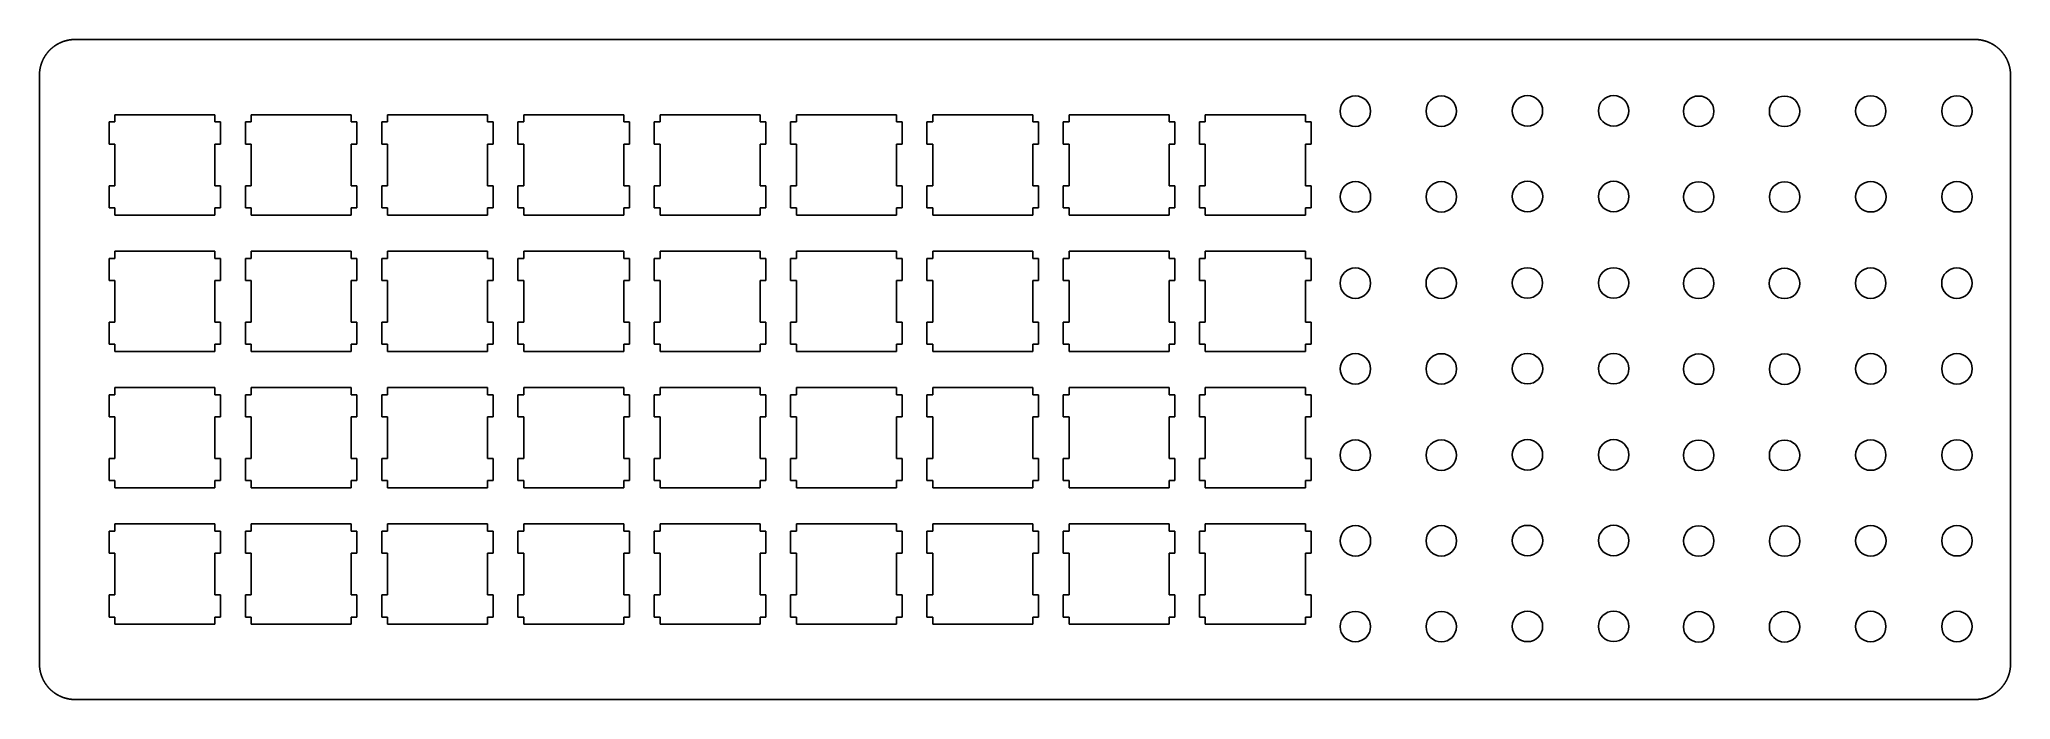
# Model space of a CAD drawing. Header units: millimetres. Extents: x 5 to 280, y -97 to -5.
import ezdxf

# ---------------------------------------------------------------- set-up
doc = ezdxf.new("R2010")
doc.units = ezdxf.units.MM
for name, color, linetype in [('Polyline', 7, 'CONTINUOUS'), ('Polyline001', 7, 'CONTINUOUS'), ('Polyline002', 7, 'CONTINUOUS'), ('Polyline003', 7, 'CONTINUOUS'), ('Polyline004', 7, 'CONTINUOUS'), ('Polyline005', 7, 'CONTINUOUS'), ('Polyline006', 7, 'CONTINUOUS'), ('Polyline007', 7, 'CONTINUOUS'), ('Polyline008', 7, 'CONTINUOUS'), ('Polyline009', 7, 'CONTINUOUS'), ('Polyline010', 7, 'CONTINUOUS'), ('Polyline011', 7, 'CONTINUOUS'), ('Polyline012', 7, 'CONTINUOUS'), ('Polyline013', 7, 'CONTINUOUS'), ('Polyline014', 7, 'CONTINUOUS'), ('Polyline015', 7, 'CONTINUOUS'), ('Polyline016', 7, 'CONTINUOUS'), ('Polyline017', 7, 'CONTINUOUS'), ('Polyline018', 7, 'CONTINUOUS'), ('Polyline019', 7, 'CONTINUOUS'), ('Polyline020', 7, 'CONTINUOUS'), ('Polyline021', 7, 'CONTINUOUS'), ('Polyline022', 7, 'CONTINUOUS'), ('Polyline023', 7, 'CONTINUOUS'), ('Polyline024', 7, 'CONTINUOUS'), ('Polyline025', 7, 'CONTINUOUS'), ('Polyline026', 7, 'CONTINUOUS'), ('Polyline027', 7, 'CONTINUOUS'), ('Polyline028', 7, 'CONTINUOUS'), ('Polyline029', 7, 'CONTINUOUS'), ('Polyline030', 7, 'CONTINUOUS'), ('Polyline031', 7, 'CONTINUOUS'), ('Polyline032', 7, 'CONTINUOUS'), ('Polyline033', 7, 'CONTINUOUS'), ('Polyline034', 7, 'CONTINUOUS'), ('Polyline035', 7, 'CONTINUOUS'), ('Polyline036', 7, 'CONTINUOUS'), ('Sketch', 7, 'CONTINUOUS')]:
    doc.layers.add(name, color=color, linetype=linetype)

msp = doc.modelspace()

# ---------------------------------------------------------------- linework, layer by layer
at = {"layer": 'Polyline'}
for points in [[(7.731, -5.545), (8.087, -5.381)], [(8.087, -5.381), (8.455, -5.245)], [(8.455, -5.245), (8.833, -5.139)], [(8.833, -5.139), (9.218, -5.062)], [(9.218, -5.062), (9.608, -5.016)], [(9.608, -5.016), (10.001, -5)], [(10.001, -5), (275.452, -5.001)], [(275.452, -5.001), (275.844, -5.016)], [(275.844, -5.016), (276.234, -5.062)], [(276.234, -5.062), (276.619, -5.139)], [(276.619, -5.139), (276.997, -5.245)], [(276.997, -5.245), (277.365, -5.381)], [(277.365, -5.381), (277.721, -5.545)], [(5.245, -8.455), (5.381, -8.087)], [(5.381, -8.087), (5.545, -7.731)], [(5.545, -7.731), (5.737, -7.388)], [(5.737, -7.388), (5.955, -7.062)], [(5.955, -7.062), (6.198, -6.753)], [(6.198, -6.753), (6.465, -6.465)], [(6.465, -6.465), (6.753, -6.198)], [(6.753, -6.198), (7.062, -5.955)], [(7.062, -5.955), (7.388, -5.737)], [(7.388, -5.737), (7.731, -5.545)], [(277.721, -5.545), (278.064, -5.737)], [(278.064, -5.737), (278.39, -5.955)], [(278.39, -5.955), (278.699, -6.198)], [(278.699, -6.198), (278.987, -6.465)], [(278.987, -6.465), (279.254, -6.753)], [(279.254, -6.753), (279.497, -7.062)], [(279.497, -7.062), (279.715, -7.388)], [(279.715, -7.388), (279.907, -7.731)], [(279.907, -7.731), (280.071, -8.087)], [(280.071, -8.087), (280.207, -8.455)], [(5, -92.201), (5.001, -10.001)], [(5.001, -10.001), (5.016, -9.608)], [(5.016, -9.608), (5.062, -9.218)], [(5.062, -9.218), (5.139, -8.833)], [(5.139, -8.833), (5.245, -8.455)], [(280.207, -8.455), (280.313, -8.833)], [(280.313, -8.833), (280.39, -9.218)], [(280.39, -9.218), (280.436, -9.608)], [(280.436, -9.608), (280.451, -10.001)], [(280.451, -10.001), (280.452, -92.202)], [(5.016, -92.594), (5, -92.201)], [(5.062, -92.984), (5.016, -92.594)], [(5.139, -93.369), (5.062, -92.984)], [(5.245, -93.747), (5.139, -93.369)], [(280.313, -93.369), (280.207, -93.747)], [(280.39, -92.984), (280.313, -93.369)], [(280.436, -92.594), (280.39, -92.984)], [(280.452, -92.202), (280.436, -92.594)], [(5.381, -94.115), (5.245, -93.747)], [(5.545, -94.471), (5.381, -94.115)], [(5.737, -94.814), (5.545, -94.471)], [(5.955, -95.14), (5.737, -94.814)], [(6.198, -95.449), (5.955, -95.14)], [(6.465, -95.737), (6.198, -95.449)], [(6.753, -96.004), (6.465, -95.737)], [(7.062, -96.247), (6.753, -96.004)], [(7.388, -96.465), (7.062, -96.247)], [(278.39, -96.247), (278.064, -96.465)], [(278.699, -96.004), (278.39, -96.247)], [(278.987, -95.737), (278.699, -96.004)], [(279.254, -95.449), (278.987, -95.737)], [(279.497, -95.14), (279.254, -95.449)], [(279.715, -94.814), (279.497, -95.14)], [(279.907, -94.471), (279.715, -94.814)], [(280.071, -94.115), (279.907, -94.471)], [(280.207, -93.747), (280.071, -94.115)], [(7.731, -96.657), (7.388, -96.465)], [(8.087, -96.821), (7.731, -96.657)], [(8.455, -96.957), (8.087, -96.821)], [(8.833, -97.063), (8.455, -96.957)], [(9.218, -97.14), (8.833, -97.063)], [(9.608, -97.186), (9.218, -97.14)], [(10.001, -97.202), (9.608, -97.186)], [(275.452, -97.202), (10.001, -97.202)], [(275.844, -97.186), (275.452, -97.202)], [(276.234, -97.14), (275.844, -97.186)], [(276.619, -97.063), (276.234, -97.14)], [(276.997, -96.957), (276.619, -97.063)], [(277.365, -96.821), (276.997, -96.957)], [(277.721, -96.657), (277.365, -96.821)], [(278.064, -96.465), (277.721, -96.657)]]:
    msp.add_open_spline(points, degree=1, dxfattribs=at)
at = {"layer": 'Polyline001'}
for points in [[(15.525, -73.676), (14.725, -73.676)], [(14.725, -73.676), (14.725, -76.775)], [(15.525, -72.676), (15.525, -73.676)], [(29.526, -72.676), (15.525, -72.676)], [(29.526, -73.676), (29.526, -72.676)], [(30.326, -73.676), (29.526, -73.676)], [(30.326, -76.775), (30.326, -73.676)], [(14.725, -76.775), (15.525, -76.775)], [(15.525, -76.775), (15.525, -82.576)], [(29.526, -82.576), (29.526, -76.775)], [(29.526, -76.775), (30.326, -76.775)], [(15.525, -82.576), (14.725, -82.576)], [(14.725, -82.576), (14.725, -85.676)], [(30.326, -82.576), (29.526, -82.576)], [(30.326, -85.676), (30.326, -82.576)], [(14.725, -85.676), (15.525, -85.676)], [(15.525, -85.676), (15.525, -86.676)], [(15.525, -86.676), (29.526, -86.676)], [(29.526, -86.676), (29.526, -85.676)], [(29.526, -85.676), (30.326, -85.676)]]:
    msp.add_open_spline(points, degree=1, dxfattribs=at)
at = {"layer": 'Polyline002'}
for points in [[(34.576, -73.676), (33.776, -73.676)], [(33.776, -73.676), (33.776, -76.775)], [(34.576, -72.676), (34.576, -73.676)], [(48.576, -72.676), (34.576, -72.676)], [(48.576, -73.676), (48.576, -72.676)], [(49.376, -73.676), (48.576, -73.676)], [(49.376, -76.775), (49.376, -73.676)], [(33.776, -76.775), (34.576, -76.775)], [(34.576, -76.775), (34.576, -82.576)], [(48.576, -82.576), (48.576, -76.775)], [(48.576, -76.775), (49.376, -76.775)], [(34.576, -82.576), (33.776, -82.576)], [(33.776, -82.576), (33.776, -85.676)], [(49.376, -82.576), (48.576, -82.576)], [(49.376, -85.676), (49.376, -82.576)], [(33.776, -85.676), (34.576, -85.676)], [(34.576, -85.676), (34.576, -86.676)], [(34.576, -86.676), (48.576, -86.676)], [(48.576, -86.676), (48.576, -85.676)], [(48.576, -85.676), (49.376, -85.676)]]:
    msp.add_open_spline(points, degree=1, dxfattribs=at)
at = {"layer": 'Polyline003'}
for points in [[(53.626, -73.676), (52.826, -73.676)], [(52.826, -73.676), (52.826, -76.775)], [(53.626, -72.676), (53.626, -73.676)], [(67.626, -72.676), (53.626, -72.676)], [(67.626, -73.676), (67.626, -72.676)], [(68.426, -73.676), (67.626, -73.676)], [(68.426, -76.775), (68.426, -73.676)], [(52.826, -76.775), (53.626, -76.775)], [(53.626, -76.775), (53.626, -82.576)], [(67.626, -82.576), (67.626, -76.775)], [(67.626, -76.775), (68.426, -76.775)], [(53.626, -82.576), (52.826, -82.576)], [(52.826, -82.576), (52.826, -85.676)], [(68.426, -82.576), (67.626, -82.576)], [(68.426, -85.676), (68.426, -82.576)], [(52.826, -85.676), (53.626, -85.676)], [(53.626, -85.676), (53.626, -86.676)], [(53.626, -86.676), (67.626, -86.676)], [(67.626, -86.676), (67.626, -85.676)], [(67.626, -85.676), (68.426, -85.676)]]:
    msp.add_open_spline(points, degree=1, dxfattribs=at)
at = {"layer": 'Polyline004'}
for points in [[(72.676, -73.676), (71.876, -73.676)], [(71.876, -73.676), (71.876, -76.775)], [(72.676, -72.676), (72.676, -73.676)], [(86.676, -72.676), (72.676, -72.676)], [(86.676, -73.676), (86.676, -72.676)], [(87.476, -73.676), (86.676, -73.676)], [(87.476, -76.775), (87.476, -73.676)], [(71.876, -76.775), (72.676, -76.775)], [(72.676, -76.775), (72.676, -82.576)], [(86.676, -82.576), (86.676, -76.775)], [(86.676, -76.775), (87.476, -76.775)], [(72.676, -82.576), (71.876, -82.576)], [(71.876, -82.576), (71.876, -85.676)], [(87.476, -82.576), (86.676, -82.576)], [(87.476, -85.676), (87.476, -82.576)], [(71.876, -85.676), (72.676, -85.676)], [(72.676, -85.676), (72.676, -86.676)], [(72.676, -86.676), (86.676, -86.676)], [(86.676, -86.676), (86.676, -85.676)], [(86.676, -85.676), (87.476, -85.676)]]:
    msp.add_open_spline(points, degree=1, dxfattribs=at)
at = {"layer": 'Polyline005'}
for points in [[(91.726, -73.676), (90.926, -73.676)], [(90.926, -73.676), (90.926, -76.775)], [(91.726, -72.676), (91.726, -73.676)], [(105.726, -72.676), (91.726, -72.676)], [(105.726, -73.676), (105.726, -72.676)], [(106.525, -73.676), (105.726, -73.676)], [(106.525, -76.775), (106.525, -73.676)], [(90.926, -76.775), (91.726, -76.775)], [(91.726, -76.775), (91.726, -82.576)], [(105.726, -82.576), (105.726, -76.775)], [(105.726, -76.775), (106.525, -76.775)], [(91.726, -82.576), (90.926, -82.576)], [(90.926, -82.576), (90.926, -85.676)], [(106.525, -82.576), (105.726, -82.576)], [(106.525, -85.676), (106.525, -82.576)], [(90.926, -85.676), (91.726, -85.676)], [(91.726, -85.676), (91.726, -86.676)], [(91.726, -86.676), (105.726, -86.676)], [(105.726, -86.676), (105.726, -85.676)], [(105.726, -85.676), (106.525, -85.676)]]:
    msp.add_open_spline(points, degree=1, dxfattribs=at)
at = {"layer": 'Polyline006'}
for points in [[(110.775, -73.676), (109.976, -73.676)], [(109.976, -73.676), (109.976, -76.775)], [(110.775, -72.676), (110.775, -73.676)], [(124.775, -72.676), (110.775, -72.676)], [(124.775, -73.676), (124.775, -72.676)], [(125.575, -73.676), (124.775, -73.676)], [(125.575, -76.775), (125.575, -73.676)], [(109.976, -76.775), (110.775, -76.775)], [(110.775, -76.775), (110.775, -82.576)], [(124.775, -82.576), (124.775, -76.775)], [(124.775, -76.775), (125.575, -76.775)], [(110.775, -82.576), (109.976, -82.576)], [(109.976, -82.576), (109.976, -85.676)], [(125.575, -82.576), (124.775, -82.576)], [(125.575, -85.676), (125.575, -82.576)], [(109.976, -85.676), (110.775, -85.676)], [(110.775, -85.676), (110.775, -86.676)], [(110.775, -86.676), (124.775, -86.676)], [(124.775, -86.676), (124.775, -85.676)], [(124.775, -85.676), (125.575, -85.676)]]:
    msp.add_open_spline(points, degree=1, dxfattribs=at)
at = {"layer": 'Polyline007'}
for points in [[(129.825, -73.676), (129.025, -73.676)], [(129.025, -73.676), (129.025, -76.775)], [(129.825, -72.676), (129.825, -73.676)], [(143.826, -72.676), (129.825, -72.676)], [(143.826, -73.676), (143.826, -72.676)], [(144.626, -73.676), (143.826, -73.676)], [(144.626, -76.775), (144.626, -73.676)], [(129.025, -76.775), (129.825, -76.775)], [(129.825, -76.775), (129.825, -82.576)], [(143.826, -82.576), (143.826, -76.775)], [(143.826, -76.775), (144.626, -76.775)], [(129.825, -82.576), (129.025, -82.576)], [(129.025, -82.576), (129.025, -85.676)], [(144.626, -82.576), (143.826, -82.576)], [(144.626, -85.676), (144.626, -82.576)], [(129.025, -85.676), (129.825, -85.676)], [(129.825, -85.676), (129.825, -86.676)], [(129.825, -86.676), (143.826, -86.676)], [(143.826, -86.676), (143.826, -85.676)], [(143.826, -85.676), (144.626, -85.676)]]:
    msp.add_open_spline(points, degree=1, dxfattribs=at)
at = {"layer": 'Polyline008'}
for points in [[(148.876, -73.676), (148.076, -73.676)], [(148.076, -73.676), (148.076, -76.775)], [(148.876, -72.676), (148.876, -73.676)], [(162.876, -72.676), (148.876, -72.676)], [(162.876, -73.676), (162.876, -72.676)], [(163.676, -73.676), (162.876, -73.676)], [(163.676, -76.775), (163.676, -73.676)], [(148.076, -76.775), (148.876, -76.775)], [(148.876, -76.775), (148.876, -82.576)], [(162.876, -82.576), (162.876, -76.775)], [(162.876, -76.775), (163.676, -76.775)], [(148.876, -82.576), (148.076, -82.576)], [(148.076, -82.576), (148.076, -85.676)], [(163.676, -82.576), (162.876, -82.576)], [(163.676, -85.676), (163.676, -82.576)], [(148.076, -85.676), (148.876, -85.676)], [(148.876, -85.676), (148.876, -86.676)], [(148.876, -86.676), (162.876, -86.676)], [(162.876, -86.676), (162.876, -85.676)], [(162.876, -85.676), (163.676, -85.676)]]:
    msp.add_open_spline(points, degree=1, dxfattribs=at)
at = {"layer": 'Polyline009'}
for points in [[(167.926, -73.676), (167.126, -73.676)], [(167.126, -73.676), (167.126, -76.775)], [(167.926, -72.676), (167.926, -73.676)], [(181.926, -72.676), (167.926, -72.676)], [(181.926, -73.676), (181.926, -72.676)], [(182.726, -73.676), (181.926, -73.676)], [(182.726, -76.775), (182.726, -73.676)], [(167.126, -76.775), (167.926, -76.775)], [(167.926, -76.775), (167.926, -82.576)], [(181.926, -82.576), (181.926, -76.775)], [(181.926, -76.775), (182.726, -76.775)], [(167.926, -82.576), (167.126, -82.576)], [(167.126, -82.576), (167.126, -85.676)], [(182.726, -82.576), (181.926, -82.576)], [(182.726, -85.676), (182.726, -82.576)], [(167.126, -85.676), (167.926, -85.676)], [(167.926, -85.676), (167.926, -86.676)], [(167.926, -86.676), (181.926, -86.676)], [(181.926, -86.676), (181.926, -85.676)], [(181.926, -85.676), (182.726, -85.676)]]:
    msp.add_open_spline(points, degree=1, dxfattribs=at)
at = {"layer": 'Polyline010'}
for points in [[(15.525, -54.626), (14.725, -54.626)], [(14.725, -54.626), (14.725, -57.726)], [(15.525, -53.626), (15.525, -54.626)], [(29.526, -53.626), (15.525, -53.626)], [(29.526, -54.626), (29.526, -53.626)], [(30.326, -54.626), (29.526, -54.626)], [(30.326, -57.726), (30.326, -54.626)], [(14.725, -57.726), (15.525, -57.726)], [(15.525, -57.726), (15.525, -63.526)], [(29.526, -63.526), (29.526, -57.726)], [(29.526, -57.726), (30.326, -57.726)], [(15.525, -63.526), (14.725, -63.526)], [(14.725, -63.526), (14.725, -66.626)], [(30.326, -63.526), (29.526, -63.526)], [(30.326, -66.626), (30.326, -63.526)], [(14.725, -66.626), (15.525, -66.626)], [(15.525, -66.626), (15.525, -67.626)], [(15.525, -67.626), (29.526, -67.626)], [(29.526, -67.626), (29.526, -66.626)], [(29.526, -66.626), (30.326, -66.626)]]:
    msp.add_open_spline(points, degree=1, dxfattribs=at)
at = {"layer": 'Polyline011'}
for points in [[(34.576, -54.626), (33.776, -54.626)], [(33.776, -54.626), (33.776, -57.726)], [(34.576, -53.626), (34.576, -54.626)], [(48.576, -53.626), (34.576, -53.626)], [(48.576, -54.626), (48.576, -53.626)], [(49.376, -54.626), (48.576, -54.626)], [(49.376, -57.726), (49.376, -54.626)], [(33.776, -57.726), (34.576, -57.726)], [(34.576, -57.726), (34.576, -63.526)], [(48.576, -63.526), (48.576, -57.726)], [(48.576, -57.726), (49.376, -57.726)], [(34.576, -63.526), (33.776, -63.526)], [(33.776, -63.526), (33.776, -66.626)], [(49.376, -63.526), (48.576, -63.526)], [(49.376, -66.626), (49.376, -63.526)], [(33.776, -66.626), (34.576, -66.626)], [(34.576, -66.626), (34.576, -67.626)], [(34.576, -67.626), (48.576, -67.626)], [(48.576, -67.626), (48.576, -66.626)], [(48.576, -66.626), (49.376, -66.626)]]:
    msp.add_open_spline(points, degree=1, dxfattribs=at)
at = {"layer": 'Polyline012'}
for points in [[(53.626, -54.626), (52.826, -54.626)], [(52.826, -54.626), (52.826, -57.726)], [(53.626, -53.626), (53.626, -54.626)], [(67.626, -53.626), (53.626, -53.626)], [(67.626, -54.626), (67.626, -53.626)], [(68.426, -54.626), (67.626, -54.626)], [(68.426, -57.726), (68.426, -54.626)], [(52.826, -57.726), (53.626, -57.726)], [(53.626, -57.726), (53.626, -63.526)], [(67.626, -63.526), (67.626, -57.726)], [(67.626, -57.726), (68.426, -57.726)], [(53.626, -63.526), (52.826, -63.526)], [(52.826, -63.526), (52.826, -66.626)], [(68.426, -63.526), (67.626, -63.526)], [(68.426, -66.626), (68.426, -63.526)], [(52.826, -66.626), (53.626, -66.626)], [(53.626, -66.626), (53.626, -67.626)], [(53.626, -67.626), (67.626, -67.626)], [(67.626, -67.626), (67.626, -66.626)], [(67.626, -66.626), (68.426, -66.626)]]:
    msp.add_open_spline(points, degree=1, dxfattribs=at)
at = {"layer": 'Polyline013'}
for points in [[(72.676, -54.626), (71.876, -54.626)], [(71.876, -54.626), (71.876, -57.726)], [(72.676, -53.626), (72.676, -54.626)], [(86.676, -53.626), (72.676, -53.626)], [(86.676, -54.626), (86.676, -53.626)], [(87.476, -54.626), (86.676, -54.626)], [(87.476, -57.726), (87.476, -54.626)], [(71.876, -57.726), (72.676, -57.726)], [(72.676, -57.726), (72.676, -63.526)], [(86.676, -63.526), (86.676, -57.726)], [(86.676, -57.726), (87.476, -57.726)], [(72.676, -63.526), (71.876, -63.526)], [(71.876, -63.526), (71.876, -66.626)], [(87.476, -63.526), (86.676, -63.526)], [(87.476, -66.626), (87.476, -63.526)], [(71.876, -66.626), (72.676, -66.626)], [(72.676, -66.626), (72.676, -67.626)], [(72.676, -67.626), (86.676, -67.626)], [(86.676, -67.626), (86.676, -66.626)], [(86.676, -66.626), (87.476, -66.626)]]:
    msp.add_open_spline(points, degree=1, dxfattribs=at)
at = {"layer": 'Polyline014'}
for points in [[(91.726, -54.626), (90.926, -54.626)], [(90.926, -54.626), (90.926, -57.726)], [(91.726, -53.626), (91.726, -54.626)], [(105.726, -53.626), (91.726, -53.626)], [(105.726, -54.626), (105.726, -53.626)], [(106.525, -54.626), (105.726, -54.626)], [(106.525, -57.726), (106.525, -54.626)], [(90.926, -57.726), (91.726, -57.726)], [(91.726, -57.726), (91.726, -63.526)], [(105.726, -63.526), (105.726, -57.726)], [(105.726, -57.726), (106.525, -57.726)], [(91.726, -63.526), (90.926, -63.526)], [(90.926, -63.526), (90.926, -66.626)], [(106.525, -63.526), (105.726, -63.526)], [(106.525, -66.626), (106.525, -63.526)], [(90.926, -66.626), (91.726, -66.626)], [(91.726, -66.626), (91.726, -67.626)], [(91.726, -67.626), (105.726, -67.626)], [(105.726, -67.626), (105.726, -66.626)], [(105.726, -66.626), (106.525, -66.626)]]:
    msp.add_open_spline(points, degree=1, dxfattribs=at)
at = {"layer": 'Polyline015'}
for points in [[(110.775, -54.626), (109.976, -54.626)], [(109.976, -54.626), (109.976, -57.726)], [(110.775, -53.626), (110.775, -54.626)], [(124.775, -53.626), (110.775, -53.626)], [(124.775, -54.626), (124.775, -53.626)], [(125.575, -54.626), (124.775, -54.626)], [(125.575, -57.726), (125.575, -54.626)], [(109.976, -57.726), (110.775, -57.726)], [(110.775, -57.726), (110.775, -63.526)], [(124.775, -63.526), (124.775, -57.726)], [(124.775, -57.726), (125.575, -57.726)], [(110.775, -63.526), (109.976, -63.526)], [(109.976, -63.526), (109.976, -66.626)], [(125.575, -63.526), (124.775, -63.526)], [(125.575, -66.626), (125.575, -63.526)], [(109.976, -66.626), (110.775, -66.626)], [(110.775, -66.626), (110.775, -67.626)], [(110.775, -67.626), (124.775, -67.626)], [(124.775, -67.626), (124.775, -66.626)], [(124.775, -66.626), (125.575, -66.626)]]:
    msp.add_open_spline(points, degree=1, dxfattribs=at)
at = {"layer": 'Polyline016'}
for points in [[(129.825, -54.626), (129.025, -54.626)], [(129.025, -54.626), (129.025, -57.726)], [(129.825, -53.626), (129.825, -54.626)], [(143.826, -53.626), (129.825, -53.626)], [(143.826, -54.626), (143.826, -53.626)], [(144.626, -54.626), (143.826, -54.626)], [(144.626, -57.726), (144.626, -54.626)], [(129.025, -57.726), (129.825, -57.726)], [(129.825, -57.726), (129.825, -63.526)], [(143.826, -63.526), (143.826, -57.726)], [(143.826, -57.726), (144.626, -57.726)], [(129.825, -63.526), (129.025, -63.526)], [(129.025, -63.526), (129.025, -66.626)], [(144.626, -63.526), (143.826, -63.526)], [(144.626, -66.626), (144.626, -63.526)], [(129.025, -66.626), (129.825, -66.626)], [(129.825, -66.626), (129.825, -67.626)], [(129.825, -67.626), (143.826, -67.626)], [(143.826, -67.626), (143.826, -66.626)], [(143.826, -66.626), (144.626, -66.626)]]:
    msp.add_open_spline(points, degree=1, dxfattribs=at)
at = {"layer": 'Polyline017'}
for points in [[(148.876, -54.626), (148.076, -54.626)], [(148.076, -54.626), (148.076, -57.726)], [(148.876, -53.626), (148.876, -54.626)], [(162.876, -53.626), (148.876, -53.626)], [(162.876, -54.626), (162.876, -53.626)], [(163.676, -54.626), (162.876, -54.626)], [(163.676, -57.726), (163.676, -54.626)], [(148.076, -57.726), (148.876, -57.726)], [(148.876, -57.726), (148.876, -63.526)], [(162.876, -63.526), (162.876, -57.726)], [(162.876, -57.726), (163.676, -57.726)], [(148.876, -63.526), (148.076, -63.526)], [(148.076, -63.526), (148.076, -66.626)], [(163.676, -63.526), (162.876, -63.526)], [(163.676, -66.626), (163.676, -63.526)], [(148.076, -66.626), (148.876, -66.626)], [(148.876, -66.626), (148.876, -67.626)], [(148.876, -67.626), (162.876, -67.626)], [(162.876, -67.626), (162.876, -66.626)], [(162.876, -66.626), (163.676, -66.626)]]:
    msp.add_open_spline(points, degree=1, dxfattribs=at)
at = {"layer": 'Polyline018'}
for points in [[(167.926, -54.626), (167.126, -54.626)], [(167.126, -54.626), (167.126, -57.726)], [(167.926, -53.626), (167.926, -54.626)], [(181.926, -53.626), (167.926, -53.626)], [(181.926, -54.626), (181.926, -53.626)], [(182.726, -54.626), (181.926, -54.626)], [(182.726, -57.726), (182.726, -54.626)], [(167.126, -57.726), (167.926, -57.726)], [(167.926, -57.726), (167.926, -63.526)], [(181.926, -63.526), (181.926, -57.726)], [(181.926, -57.726), (182.726, -57.726)], [(167.926, -63.526), (167.126, -63.526)], [(167.126, -63.526), (167.126, -66.626)], [(182.726, -63.526), (181.926, -63.526)], [(182.726, -66.626), (182.726, -63.526)], [(167.126, -66.626), (167.926, -66.626)], [(167.926, -66.626), (167.926, -67.626)], [(167.926, -67.626), (181.926, -67.626)], [(181.926, -67.626), (181.926, -66.626)], [(181.926, -66.626), (182.726, -66.626)]]:
    msp.add_open_spline(points, degree=1, dxfattribs=at)
at = {"layer": 'Polyline019'}
for points in [[(15.525, -35.576), (14.725, -35.576)], [(14.725, -35.576), (14.725, -38.676)], [(15.525, -34.576), (15.525, -35.576)], [(29.526, -34.576), (15.525, -34.576)], [(29.526, -35.576), (29.526, -34.576)], [(30.326, -35.576), (29.526, -35.576)], [(30.326, -38.676), (30.326, -35.576)], [(14.725, -38.676), (15.525, -38.676)], [(15.525, -38.676), (15.525, -44.476)], [(29.526, -44.476), (29.526, -38.676)], [(29.526, -38.676), (30.326, -38.676)], [(15.525, -44.476), (14.725, -44.476)], [(14.725, -44.476), (14.725, -47.576)], [(30.326, -44.476), (29.526, -44.476)], [(30.326, -47.576), (30.326, -44.476)], [(14.725, -47.576), (15.525, -47.576)], [(15.525, -47.576), (15.525, -48.576)], [(15.525, -48.576), (29.526, -48.576)], [(29.526, -48.576), (29.526, -47.576)], [(29.526, -47.576), (30.326, -47.576)]]:
    msp.add_open_spline(points, degree=1, dxfattribs=at)
at = {"layer": 'Polyline020'}
for points in [[(34.576, -35.576), (33.776, -35.576)], [(33.776, -35.576), (33.776, -38.676)], [(34.576, -34.576), (34.576, -35.576)], [(48.576, -34.576), (34.576, -34.576)], [(48.576, -35.576), (48.576, -34.576)], [(49.376, -35.576), (48.576, -35.576)], [(49.376, -38.676), (49.376, -35.576)], [(33.776, -38.676), (34.576, -38.676)], [(34.576, -38.676), (34.576, -44.476)], [(48.576, -44.476), (48.576, -38.676)], [(48.576, -38.676), (49.376, -38.676)], [(34.576, -44.476), (33.776, -44.476)], [(33.776, -44.476), (33.776, -47.576)], [(49.376, -44.476), (48.576, -44.476)], [(49.376, -47.576), (49.376, -44.476)], [(33.776, -47.576), (34.576, -47.576)], [(34.576, -47.576), (34.576, -48.576)], [(34.576, -48.576), (48.576, -48.576)], [(48.576, -48.576), (48.576, -47.576)], [(48.576, -47.576), (49.376, -47.576)]]:
    msp.add_open_spline(points, degree=1, dxfattribs=at)
at = {"layer": 'Polyline021'}
for points in [[(53.626, -35.576), (52.826, -35.576)], [(52.826, -35.576), (52.826, -38.676)], [(53.626, -34.576), (53.626, -35.576)], [(67.626, -34.576), (53.626, -34.576)], [(67.626, -35.576), (67.626, -34.576)], [(68.426, -35.576), (67.626, -35.576)], [(68.426, -38.676), (68.426, -35.576)], [(52.826, -38.676), (53.626, -38.676)], [(53.626, -38.676), (53.626, -44.476)], [(67.626, -44.476), (67.626, -38.676)], [(67.626, -38.676), (68.426, -38.676)], [(53.626, -44.476), (52.826, -44.476)], [(52.826, -44.476), (52.826, -47.576)], [(68.426, -44.476), (67.626, -44.476)], [(68.426, -47.576), (68.426, -44.476)], [(52.826, -47.576), (53.626, -47.576)], [(53.626, -47.576), (53.626, -48.576)], [(53.626, -48.576), (67.626, -48.576)], [(67.626, -48.576), (67.626, -47.576)], [(67.626, -47.576), (68.426, -47.576)]]:
    msp.add_open_spline(points, degree=1, dxfattribs=at)
at = {"layer": 'Polyline022'}
for points in [[(72.676, -35.576), (71.876, -35.576)], [(71.876, -35.576), (71.876, -38.676)], [(72.676, -34.576), (72.676, -35.576)], [(86.676, -34.576), (72.676, -34.576)], [(86.676, -35.576), (86.676, -34.576)], [(87.476, -35.576), (86.676, -35.576)], [(87.476, -38.676), (87.476, -35.576)], [(71.876, -38.676), (72.676, -38.676)], [(72.676, -38.676), (72.676, -44.476)], [(86.676, -44.476), (86.676, -38.676)], [(86.676, -38.676), (87.476, -38.676)], [(72.676, -44.476), (71.876, -44.476)], [(71.876, -44.476), (71.876, -47.576)], [(87.476, -44.476), (86.676, -44.476)], [(87.476, -47.576), (87.476, -44.476)], [(71.876, -47.576), (72.676, -47.576)], [(72.676, -47.576), (72.676, -48.576)], [(72.676, -48.576), (86.676, -48.576)], [(86.676, -48.576), (86.676, -47.576)], [(86.676, -47.576), (87.476, -47.576)]]:
    msp.add_open_spline(points, degree=1, dxfattribs=at)
at = {"layer": 'Polyline023'}
for points in [[(91.726, -35.576), (90.926, -35.576)], [(90.926, -35.576), (90.926, -38.676)], [(91.726, -34.576), (91.726, -35.576)], [(105.726, -34.576), (91.726, -34.576)], [(105.726, -35.576), (105.726, -34.576)], [(106.525, -35.576), (105.726, -35.576)], [(106.525, -38.676), (106.525, -35.576)], [(90.926, -38.676), (91.726, -38.676)], [(91.726, -38.676), (91.726, -44.476)], [(105.726, -44.476), (105.726, -38.676)], [(105.726, -38.676), (106.525, -38.676)], [(91.726, -44.476), (90.926, -44.476)], [(90.926, -44.476), (90.926, -47.576)], [(106.525, -44.476), (105.726, -44.476)], [(106.525, -47.576), (106.525, -44.476)], [(90.926, -47.576), (91.726, -47.576)], [(91.726, -47.576), (91.726, -48.576)], [(91.726, -48.576), (105.726, -48.576)], [(105.726, -48.576), (105.726, -47.576)], [(105.726, -47.576), (106.525, -47.576)]]:
    msp.add_open_spline(points, degree=1, dxfattribs=at)
at = {"layer": 'Polyline024'}
for points in [[(110.775, -35.576), (109.976, -35.576)], [(109.976, -35.576), (109.976, -38.676)], [(110.775, -34.576), (110.775, -35.576)], [(124.775, -34.576), (110.775, -34.576)], [(124.775, -35.576), (124.775, -34.576)], [(125.575, -35.576), (124.775, -35.576)], [(125.575, -38.676), (125.575, -35.576)], [(109.976, -38.676), (110.775, -38.676)], [(110.775, -38.676), (110.775, -44.476)], [(124.775, -44.476), (124.775, -38.676)], [(124.775, -38.676), (125.575, -38.676)], [(110.775, -44.476), (109.976, -44.476)], [(109.976, -44.476), (109.976, -47.576)], [(125.575, -44.476), (124.775, -44.476)], [(125.575, -47.576), (125.575, -44.476)], [(109.976, -47.576), (110.775, -47.576)], [(110.775, -47.576), (110.775, -48.576)], [(110.775, -48.576), (124.775, -48.576)], [(124.775, -48.576), (124.775, -47.576)], [(124.775, -47.576), (125.575, -47.576)]]:
    msp.add_open_spline(points, degree=1, dxfattribs=at)
at = {"layer": 'Polyline025'}
for points in [[(129.825, -35.576), (129.025, -35.576)], [(129.025, -35.576), (129.025, -38.676)], [(129.825, -34.576), (129.825, -35.576)], [(143.826, -34.576), (129.825, -34.576)], [(143.826, -35.576), (143.826, -34.576)], [(144.626, -35.576), (143.826, -35.576)], [(144.626, -38.676), (144.626, -35.576)], [(129.025, -38.676), (129.825, -38.676)], [(129.825, -38.676), (129.825, -44.476)], [(143.826, -44.476), (143.826, -38.676)], [(143.826, -38.676), (144.626, -38.676)], [(129.825, -44.476), (129.025, -44.476)], [(129.025, -44.476), (129.025, -47.576)], [(144.626, -44.476), (143.826, -44.476)], [(144.626, -47.576), (144.626, -44.476)], [(129.025, -47.576), (129.825, -47.576)], [(129.825, -47.576), (129.825, -48.576)], [(129.825, -48.576), (143.826, -48.576)], [(143.826, -48.576), (143.826, -47.576)], [(143.826, -47.576), (144.626, -47.576)]]:
    msp.add_open_spline(points, degree=1, dxfattribs=at)
at = {"layer": 'Polyline026'}
for points in [[(148.876, -35.576), (148.076, -35.576)], [(148.076, -35.576), (148.076, -38.676)], [(148.876, -34.576), (148.876, -35.576)], [(162.876, -34.576), (148.876, -34.576)], [(162.876, -35.576), (162.876, -34.576)], [(163.676, -35.576), (162.876, -35.576)], [(163.676, -38.676), (163.676, -35.576)], [(148.076, -38.676), (148.876, -38.676)], [(148.876, -38.676), (148.876, -44.476)], [(162.876, -44.476), (162.876, -38.676)], [(162.876, -38.676), (163.676, -38.676)], [(148.876, -44.476), (148.076, -44.476)], [(148.076, -44.476), (148.076, -47.576)], [(163.676, -44.476), (162.876, -44.476)], [(163.676, -47.576), (163.676, -44.476)], [(148.076, -47.576), (148.876, -47.576)], [(148.876, -47.576), (148.876, -48.576)], [(148.876, -48.576), (162.876, -48.576)], [(162.876, -48.576), (162.876, -47.576)], [(162.876, -47.576), (163.676, -47.576)]]:
    msp.add_open_spline(points, degree=1, dxfattribs=at)
at = {"layer": 'Polyline027'}
for points in [[(167.926, -35.576), (167.126, -35.576)], [(167.126, -35.576), (167.126, -38.676)], [(167.926, -34.576), (167.926, -35.576)], [(181.926, -34.576), (167.926, -34.576)], [(181.926, -35.576), (181.926, -34.576)], [(182.726, -35.576), (181.926, -35.576)], [(182.726, -38.676), (182.726, -35.576)], [(167.126, -38.676), (167.926, -38.676)], [(167.926, -38.676), (167.926, -44.476)], [(181.926, -44.476), (181.926, -38.676)], [(181.926, -38.676), (182.726, -38.676)], [(167.926, -44.476), (167.126, -44.476)], [(167.126, -44.476), (167.126, -47.576)], [(182.726, -44.476), (181.926, -44.476)], [(182.726, -47.576), (182.726, -44.476)], [(167.126, -47.576), (167.926, -47.576)], [(167.926, -47.576), (167.926, -48.576)], [(167.926, -48.576), (181.926, -48.576)], [(181.926, -48.576), (181.926, -47.576)], [(181.926, -47.576), (182.726, -47.576)]]:
    msp.add_open_spline(points, degree=1, dxfattribs=at)
at = {"layer": 'Polyline028'}
for points in [[(15.525, -16.526), (14.725, -16.526)], [(14.725, -16.526), (14.725, -19.626)], [(15.525, -15.525), (15.525, -16.526)], [(29.526, -15.525), (15.525, -15.525)], [(29.526, -16.526), (29.526, -15.525)], [(30.326, -16.526), (29.526, -16.526)], [(30.326, -19.626), (30.326, -16.526)], [(14.725, -19.626), (15.525, -19.626)], [(15.525, -19.626), (15.525, -25.425)], [(29.526, -25.425), (29.526, -19.626)], [(29.526, -19.626), (30.326, -19.626)], [(15.525, -25.425), (14.725, -25.425)], [(14.725, -25.425), (14.725, -28.526)], [(30.326, -25.425), (29.526, -25.425)], [(30.326, -28.526), (30.326, -25.425)], [(14.725, -28.526), (15.525, -28.526)], [(15.525, -28.526), (15.525, -29.526)], [(15.525, -29.526), (29.526, -29.526)], [(29.526, -29.526), (29.526, -28.526)], [(29.526, -28.526), (30.326, -28.526)]]:
    msp.add_open_spline(points, degree=1, dxfattribs=at)
at = {"layer": 'Polyline029'}
for points in [[(34.576, -16.526), (33.776, -16.526)], [(33.776, -16.526), (33.776, -19.626)], [(34.576, -15.525), (34.576, -16.526)], [(48.576, -15.525), (34.576, -15.525)], [(48.576, -16.526), (48.576, -15.525)], [(49.376, -16.526), (48.576, -16.526)], [(49.376, -19.626), (49.376, -16.526)], [(33.776, -19.626), (34.576, -19.626)], [(34.576, -19.626), (34.576, -25.425)], [(48.576, -25.425), (48.576, -19.626)], [(48.576, -19.626), (49.376, -19.626)], [(34.576, -25.425), (33.776, -25.425)], [(33.776, -25.425), (33.776, -28.526)], [(49.376, -25.425), (48.576, -25.425)], [(49.376, -28.526), (49.376, -25.425)], [(33.776, -28.526), (34.576, -28.526)], [(34.576, -28.526), (34.576, -29.526)], [(34.576, -29.526), (48.576, -29.526)], [(48.576, -29.526), (48.576, -28.526)], [(48.576, -28.526), (49.376, -28.526)]]:
    msp.add_open_spline(points, degree=1, dxfattribs=at)
at = {"layer": 'Polyline030'}
for points in [[(53.626, -16.526), (52.826, -16.526)], [(52.826, -16.526), (52.826, -19.626)], [(53.626, -15.525), (53.626, -16.526)], [(67.626, -15.525), (53.626, -15.525)], [(67.626, -16.526), (67.626, -15.525)], [(68.426, -16.526), (67.626, -16.526)], [(68.426, -19.626), (68.426, -16.526)], [(52.826, -19.626), (53.626, -19.626)], [(53.626, -19.626), (53.626, -25.425)], [(67.626, -25.425), (67.626, -19.626)], [(67.626, -19.626), (68.426, -19.626)], [(53.626, -25.425), (52.826, -25.425)], [(52.826, -25.425), (52.826, -28.526)], [(68.426, -25.425), (67.626, -25.425)], [(68.426, -28.526), (68.426, -25.425)], [(52.826, -28.526), (53.626, -28.526)], [(53.626, -28.526), (53.626, -29.526)], [(53.626, -29.526), (67.626, -29.526)], [(67.626, -29.526), (67.626, -28.526)], [(67.626, -28.526), (68.426, -28.526)]]:
    msp.add_open_spline(points, degree=1, dxfattribs=at)
at = {"layer": 'Polyline031'}
for points in [[(72.676, -16.526), (71.876, -16.526)], [(71.876, -16.526), (71.876, -19.626)], [(72.676, -15.525), (72.676, -16.526)], [(86.676, -15.525), (72.676, -15.525)], [(86.676, -16.526), (86.676, -15.525)], [(87.476, -16.526), (86.676, -16.526)], [(87.476, -19.626), (87.476, -16.526)], [(71.876, -19.626), (72.676, -19.626)], [(72.676, -19.626), (72.676, -25.425)], [(86.676, -25.425), (86.676, -19.626)], [(86.676, -19.626), (87.476, -19.626)], [(72.676, -25.425), (71.876, -25.425)], [(71.876, -25.425), (71.876, -28.526)], [(87.476, -25.425), (86.676, -25.425)], [(87.476, -28.526), (87.476, -25.425)], [(71.876, -28.526), (72.676, -28.526)], [(72.676, -28.526), (72.676, -29.526)], [(72.676, -29.526), (86.676, -29.526)], [(86.676, -29.526), (86.676, -28.526)], [(86.676, -28.526), (87.476, -28.526)]]:
    msp.add_open_spline(points, degree=1, dxfattribs=at)
at = {"layer": 'Polyline032'}
for points in [[(91.726, -16.526), (90.926, -16.526)], [(90.926, -16.526), (90.926, -19.626)], [(91.726, -15.525), (91.726, -16.526)], [(105.726, -15.525), (91.726, -15.525)], [(105.726, -16.526), (105.726, -15.525)], [(106.525, -16.526), (105.726, -16.526)], [(106.525, -19.626), (106.525, -16.526)], [(90.926, -19.626), (91.726, -19.626)], [(91.726, -19.626), (91.726, -25.425)], [(105.726, -25.425), (105.726, -19.626)], [(105.726, -19.626), (106.525, -19.626)], [(91.726, -25.425), (90.926, -25.425)], [(90.926, -25.425), (90.926, -28.526)], [(106.525, -25.425), (105.726, -25.425)], [(106.525, -28.526), (106.525, -25.425)], [(90.926, -28.526), (91.726, -28.526)], [(91.726, -28.526), (91.726, -29.526)], [(91.726, -29.526), (105.726, -29.526)], [(105.726, -29.526), (105.726, -28.526)], [(105.726, -28.526), (106.525, -28.526)]]:
    msp.add_open_spline(points, degree=1, dxfattribs=at)
at = {"layer": 'Polyline033'}
for points in [[(110.775, -16.526), (109.976, -16.526)], [(109.976, -16.526), (109.976, -19.626)], [(110.775, -15.525), (110.775, -16.526)], [(124.775, -15.525), (110.775, -15.525)], [(124.775, -16.526), (124.775, -15.525)], [(125.575, -16.526), (124.775, -16.526)], [(125.575, -19.626), (125.575, -16.526)], [(109.976, -19.626), (110.775, -19.626)], [(110.775, -19.626), (110.775, -25.425)], [(124.775, -25.425), (124.775, -19.626)], [(124.775, -19.626), (125.575, -19.626)], [(110.775, -25.425), (109.976, -25.425)], [(109.976, -25.425), (109.976, -28.526)], [(125.575, -25.425), (124.775, -25.425)], [(125.575, -28.526), (125.575, -25.425)], [(109.976, -28.526), (110.775, -28.526)], [(110.775, -28.526), (110.775, -29.526)], [(110.775, -29.526), (124.775, -29.526)], [(124.775, -29.526), (124.775, -28.526)], [(124.775, -28.526), (125.575, -28.526)]]:
    msp.add_open_spline(points, degree=1, dxfattribs=at)
at = {"layer": 'Polyline034'}
for points in [[(129.825, -16.526), (129.025, -16.526)], [(129.025, -16.526), (129.025, -19.626)], [(129.825, -15.525), (129.825, -16.526)], [(143.826, -15.525), (129.825, -15.525)], [(143.826, -16.526), (143.826, -15.525)], [(144.626, -16.526), (143.826, -16.526)], [(144.626, -19.626), (144.626, -16.526)], [(129.025, -19.626), (129.825, -19.626)], [(129.825, -19.626), (129.825, -25.425)], [(143.826, -25.425), (143.826, -19.626)], [(143.826, -19.626), (144.626, -19.626)], [(129.825, -25.425), (129.025, -25.425)], [(129.025, -25.425), (129.025, -28.526)], [(144.626, -25.425), (143.826, -25.425)], [(144.626, -28.526), (144.626, -25.425)], [(129.025, -28.526), (129.825, -28.526)], [(129.825, -28.526), (129.825, -29.526)], [(129.825, -29.526), (143.826, -29.526)], [(143.826, -29.526), (143.826, -28.526)], [(143.826, -28.526), (144.626, -28.526)]]:
    msp.add_open_spline(points, degree=1, dxfattribs=at)
at = {"layer": 'Polyline035'}
for points in [[(148.876, -16.526), (148.076, -16.526)], [(148.076, -16.526), (148.076, -19.626)], [(148.876, -15.525), (148.876, -16.526)], [(162.876, -15.525), (148.876, -15.525)], [(162.876, -16.526), (162.876, -15.525)], [(163.676, -16.526), (162.876, -16.526)], [(163.676, -19.626), (163.676, -16.526)], [(148.076, -19.626), (148.876, -19.626)], [(148.876, -19.626), (148.876, -25.425)], [(162.876, -25.425), (162.876, -19.626)], [(162.876, -19.626), (163.676, -19.626)], [(148.876, -25.425), (148.076, -25.425)], [(148.076, -25.425), (148.076, -28.526)], [(163.676, -25.425), (162.876, -25.425)], [(163.676, -28.526), (163.676, -25.425)], [(148.076, -28.526), (148.876, -28.526)], [(148.876, -28.526), (148.876, -29.526)], [(148.876, -29.526), (162.876, -29.526)], [(162.876, -29.526), (162.876, -28.526)], [(162.876, -28.526), (163.676, -28.526)]]:
    msp.add_open_spline(points, degree=1, dxfattribs=at)
at = {"layer": 'Polyline036'}
for points in [[(167.926, -16.526), (167.126, -16.526)], [(167.126, -16.526), (167.126, -19.626)], [(167.926, -15.525), (167.926, -16.526)], [(181.926, -15.525), (167.926, -15.525)], [(181.926, -16.526), (181.926, -15.525)], [(182.726, -16.526), (181.926, -16.526)], [(182.726, -19.626), (182.726, -16.526)], [(167.126, -19.626), (167.926, -19.626)], [(167.926, -19.626), (167.926, -25.425)], [(181.926, -25.425), (181.926, -19.626)], [(181.926, -19.626), (182.726, -19.626)], [(167.926, -25.425), (167.126, -25.425)], [(167.126, -25.425), (167.126, -28.526)], [(182.726, -25.425), (181.926, -25.425)], [(182.726, -28.526), (182.726, -25.425)], [(167.126, -28.526), (167.926, -28.526)], [(167.926, -28.526), (167.926, -29.526)], [(167.926, -29.526), (181.926, -29.526)], [(181.926, -29.526), (181.926, -28.526)], [(181.926, -28.526), (182.726, -28.526)]]:
    msp.add_open_spline(points, degree=1, dxfattribs=at)
at = {"layer": 'Sketch'}
for centre in [(188.891, -15.008), (200.896, -15.012), (212.933, -14.977), (224.98, -14.975), (236.866, -15.032), (248.871, -15.036), (260.908, -15.001), (272.956, -14.998), (188.898, -26.979), (200.903, -26.983), (212.94, -26.948), (224.988, -26.945), (236.873, -27.002), (248.878, -27.006), (260.916, -26.971), (272.963, -26.969), (188.888, -39.046), (200.893, -39.05), (212.931, -39.015), (224.978, -39.012), (236.863, -39.069), (248.868, -39.074), (260.906, -39.038), (272.953, -39.036), (188.896, -51.016), (200.9, -51.021), (212.938, -50.986), (224.985, -50.983), (236.871, -51.04), (248.876, -51.044), (260.913, -51.009), (272.96, -51.006), (188.891, -63.059), (200.896, -63.063), (212.934, -63.028), (224.981, -63.025), (236.866, -63.082), (248.871, -63.087), (260.909, -63.052), (272.956, -63.049), (188.898, -75.029), (200.903, -75.034), (212.941, -74.999), (224.988, -74.996), (236.874, -75.053), (248.878, -75.057), (260.916, -75.022), (272.963, -75.019), (188.891, -87.013), (200.896, -87.018), (212.934, -86.983), (224.981, -86.98), (236.867, -87.037), (248.871, -87.041), (260.909, -87.006), (272.956, -87.003)]:
    msp.add_circle(centre, 2.13, dxfattribs=at)

doc.saveas('drawing.dxf')
